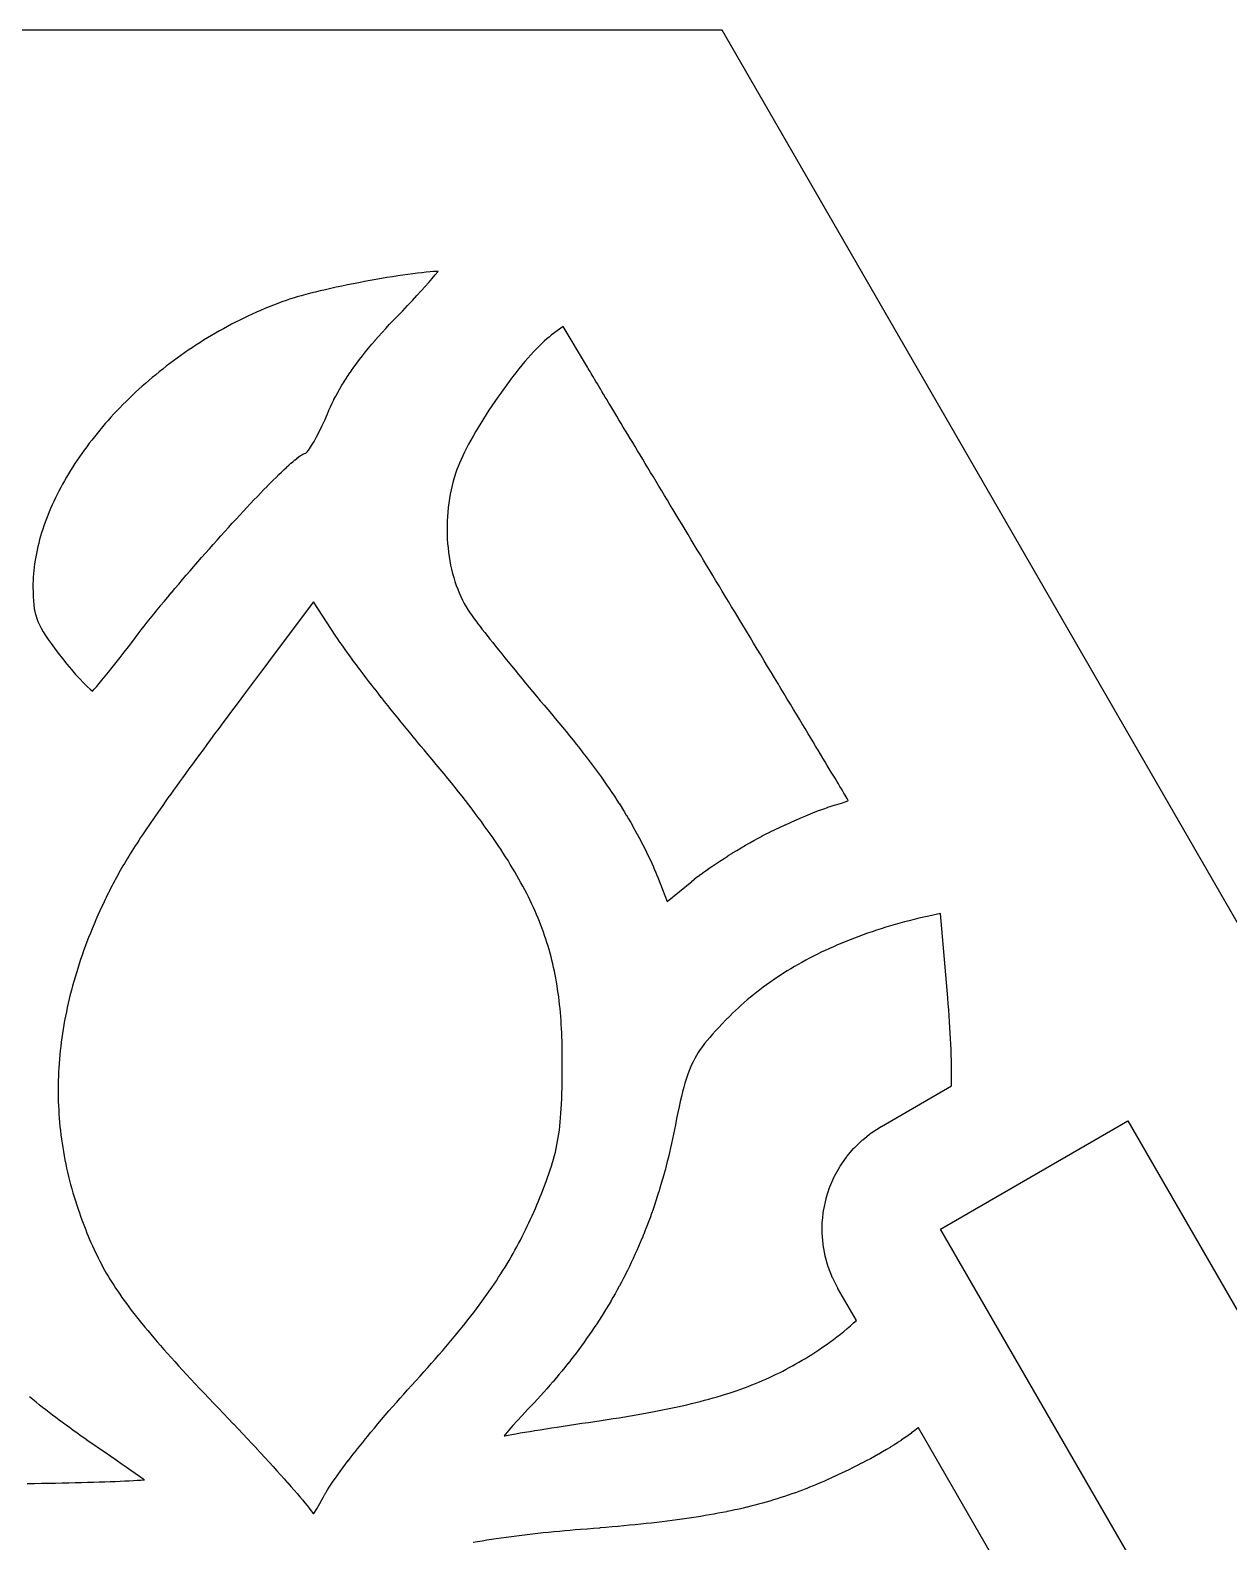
# Model space of a CAD drawing. Header units: millimetres. Extents: x 10 to 410, y 18 to 283.
# Drawn here: x 327.08 to 344.26, y 259.95 to 281.62 of the extents above; entities that cross this region are included whole.
import ezdxf

# ---------------------------------------------------------------- set-up
doc = ezdxf.new("R2010")
doc.units = ezdxf.units.MM
doc.layers.add('CUT', color=1, linetype='Continuous')

msp = doc.modelspace()

# ---------------------------------------------------------------- linework, layer by layer
at = {"layer": 'CUT'}
for points in [[(337, 160.3782), (372, 221), (337, 281.6218), (267, 281.6218), (232, 221), (267, 160.3782)], [(327.1435, 273.9744), (327.1372, 273.9257), (327.1317, 273.8771), (327.1273, 273.8287), (327.1237, 273.7804), (327.1212, 273.7324), (327.1197, 273.6846), (327.1192, 273.6368), (327.1198, 273.5663), (327.1217, 273.5012), (327.1252, 273.4411), (327.1305, 273.3853), (327.1377, 273.3331), (327.147, 273.2839), (327.1587, 273.2366), (327.173, 273.1906), (327.1903, 273.1445), (327.2109, 273.098), (327.2353, 273.0498), (327.2639, 272.9995), (327.297, 272.9462), (327.335, 272.8894), (327.378, 272.8286), (327.4267, 272.7632), (327.4808, 272.6924), (327.5407, 272.6161), (327.606, 272.5353), (327.6697, 272.459), (327.7314, 272.3878), (327.79, 272.3229), (327.8447, 272.2649), (327.8944, 272.2149), (327.9378, 272.1741), (327.9707, 272.1461), (327.9961, 272.1735), (328.029, 272.2106), (328.0668, 272.2545), (328.1089, 272.3048), (328.155, 272.3606), (328.2043, 272.4214), (328.2567, 272.4869), (328.3116, 272.5565), (328.3687, 272.6296), (328.4276, 272.7059), (328.4876, 272.7847), (328.5489, 272.8658), (328.5876, 272.917), (328.588, 272.9175), (328.6283, 272.9701), (328.6287, 272.9706), (328.6704, 273.0244), (328.6707, 273.0248), (328.7139, 273.0799), (328.7142, 273.0803), (328.7587, 273.1365), (328.7589, 273.1368), (328.8046, 273.1941), (328.8049, 273.1945), (328.8519, 273.2528), (328.8522, 273.253), (328.9002, 273.3121), (328.9004, 273.3124), (328.9495, 273.3724), (328.9498, 273.3728), (328.9999, 273.4334), (329.0001, 273.4336), (329.051, 273.4949), (329.0512, 273.4952), (329.1029, 273.557), (329.1031, 273.5572), (329.1555, 273.6195), (329.1556, 273.6197), (329.2086, 273.6824), (329.2089, 273.6827), (329.2627, 273.7457), (329.3167, 273.8089), (329.317, 273.8092), (329.3716, 273.8725), (329.3717, 273.8727), (329.4265, 273.936), (329.4267, 273.9362), (329.4819, 273.9995), (329.5371, 274.0627), (329.5374, 274.063), (329.5928, 274.1259), (329.5929, 274.126), (329.6482, 274.1886), (329.6484, 274.1888), (329.7037, 274.251), (329.7039, 274.2513), (329.7591, 274.313), (329.7592, 274.3131), (329.8142, 274.3743), (329.8144, 274.3745), (329.869, 274.435), (329.8692, 274.4352), (329.9235, 274.495), (329.9236, 274.4952), (329.9774, 274.5542), (329.9776, 274.5544), (330.0309, 274.6125), (330.0311, 274.6127), (330.0838, 274.6698), (330.084, 274.67), (330.136, 274.726), (330.1362, 274.7263), (330.1875, 274.7812), (330.1877, 274.7814), (330.2381, 274.835), (330.2384, 274.8352), (330.2879, 274.8875), (330.2881, 274.8878), (330.3366, 274.9387), (330.3368, 274.9389), (330.3842, 274.9883), (330.3846, 274.9887), (330.4309, 275.0365), (330.4311, 275.0367), (330.4761, 275.0829), (330.4765, 275.0833), (330.5203, 275.1277), (330.5205, 275.128), (330.5628, 275.1706), (330.5634, 275.1711), (330.6043, 275.2117), (330.6047, 275.2121), (330.6441, 275.2507), (330.6444, 275.251), (330.6821, 275.2876), (330.6827, 275.2882), (330.7187, 275.3226), (330.7195, 275.3233), (330.7538, 275.3554), (330.7545, 275.3561), (330.7869, 275.3858), (330.7877, 275.3865), (330.8182, 275.4139), (330.8194, 275.4149), (330.8479, 275.4397), (330.8491, 275.4408), (330.8755, 275.463), (330.8772, 275.4644), (330.9014, 275.4839), (330.9034, 275.4855), (330.9254, 275.5023), (330.9284, 275.5045), (330.9481, 275.5184), (330.9525, 275.5213), (330.9698, 275.5322), (330.9755, 275.5356), (330.9903, 275.5436), (331.0015, 275.5488), (331.0138, 275.5536), (331.0316, 275.5584), (331.0354, 275.5615), (331.0554, 275.5836), (331.0827, 275.6201), (331.1144, 275.6682), (331.1492, 275.7262), (331.1861, 275.7929), (331.2243, 275.8667), (331.2631, 275.9469), (331.3017, 276.0321), (331.3402, 276.1225), (331.3611, 276.1717), (331.3618, 276.1734), (331.3838, 276.2226), (331.3847, 276.2245), (331.408, 276.2739), (331.4088, 276.2756), (331.4333, 276.3251), (331.4342, 276.3268), (331.46, 276.3764), (331.4609, 276.3781), (331.488, 276.4279), (331.4888, 276.4295), (331.5172, 276.4795), (331.5181, 276.4809), (331.5478, 276.5312), (331.5488, 276.5328), (331.5799, 276.5833), (331.5808, 276.5849), (331.6133, 276.6356), (331.6141, 276.6368), (331.6479, 276.6879), (331.6487, 276.6891), (331.6839, 276.7406), (331.6849, 276.742), (331.7216, 276.7938), (331.7224, 276.7949), (331.7604, 276.8471), (331.7613, 276.8483), (331.8009, 276.9009), (331.8017, 276.902), (331.8427, 276.955), (331.8435, 276.956), (331.8861, 277.0096), (331.8869, 277.0106), (331.9309, 277.0646), (331.9316, 277.0655), (331.9772, 277.1201), (331.9781, 277.1211), (332.0253, 277.1762), (332.0259, 277.1769), (332.0746, 277.2326), (332.0754, 277.2335), (332.1257, 277.2897), (332.1263, 277.2903), (332.1782, 277.3473), (332.1789, 277.3481), (332.2325, 277.4057), (332.2331, 277.4064), (332.2883, 277.4646), (332.2889, 277.4652), (332.3458, 277.5242), (332.346, 277.5244), (332.4199, 277.6007), (332.4909, 277.6752), (332.5592, 277.7476), (332.6243, 277.8175), (332.6857, 277.8843), (332.743, 277.9478), (332.796, 278.0076), (332.8445, 278.063), (332.8876, 278.1137), (332.9252, 278.1591), (332.9306, 278.1659), (332.9108, 278.165), (332.8637, 278.1621), (332.8119, 278.1578), (332.7559, 278.1525), (332.696, 278.146), (332.6325, 278.1385), (332.5658, 278.13), (332.4961, 278.1206), (332.4239, 278.1104), (332.3495, 278.0993), (332.273, 278.0874), (332.1949, 278.0747), (332.1154, 278.0614), (332.0349, 278.0475), (331.9535, 278.033), (331.8718, 278.018), (331.7899, 278.0025), (331.7082, 277.9866), (331.627, 277.9702), (331.5464, 277.9536), (331.467, 277.9367), (331.3888, 277.9197), (331.3124, 277.9024), (331.238, 277.885), (331.1657, 277.8676), (331.0962, 277.8502), (331.0296, 277.8329), (330.9662, 277.8157), (330.9063, 277.7986), (330.8503, 277.7818), (330.7987, 277.7655), (330.7515, 277.7494), (330.6896, 277.7271), (330.6276, 277.7041), (330.5661, 277.6803), (330.5047, 277.6559), (330.4436, 277.6308), (330.3828, 277.6049), (330.3223, 277.5784), (330.2621, 277.5513), (330.2022, 277.5234), (330.1426, 277.495), (330.0834, 277.4659), (330.0245, 277.4362), (329.9659, 277.4058), (329.9075, 277.3748), (329.8497, 277.3434), (329.7922, 277.3112), (329.735, 277.2785), (329.6783, 277.2452), (329.6219, 277.2113), (329.566, 277.177), (329.5105, 277.142), (329.4553, 277.1066), (329.4006, 277.0706), (329.3464, 277.034), (329.2926, 276.997), (329.2392, 276.9595), (329.1863, 276.9216), (329.1339, 276.8831), (329.0818, 276.8441), (329.0304, 276.8048), (328.9794, 276.7649), (328.9288, 276.7246), (328.8789, 276.684), (328.8294, 276.6428), (328.7805, 276.6013), (328.7321, 276.5593), (328.6842, 276.5171), (328.637, 276.4745), (328.5902, 276.4313), (328.5441, 276.3879), (328.4986, 276.3441), (328.4535, 276.2999), (328.4091, 276.2556), (328.3653, 276.2107), (328.3221, 276.1657), (328.2796, 276.1203), (328.2376, 276.0746), (328.1963, 276.0287), (328.1557, 275.9825), (328.1157, 275.9359), (328.0764, 275.8892), (328.0377, 275.8422), (327.9997, 275.7949), (327.9624, 275.7475), (327.9258, 275.6999), (327.8898, 275.6519), (327.8546, 275.6039), (327.8202, 275.5556), (327.7864, 275.5072), (327.7534, 275.4586), (327.7211, 275.4099), (327.6896, 275.361), (327.6589, 275.312), (327.6289, 275.2629), (327.5996, 275.2135), (327.5711, 275.1642), (327.5435, 275.1148), (327.5167, 275.0653), (327.4907, 275.0156), (327.4655, 274.966), (327.4411, 274.9162), (327.4175, 274.8665), (327.3948, 274.8165), (327.3728, 274.7667), (327.3518, 274.7169), (327.3317, 274.6671), (327.3123, 274.6171), (327.2939, 274.5673), (327.2764, 274.5176), (327.2597, 274.4678), (327.244, 274.418), (327.229, 274.3684), (327.2151, 274.3189), (327.2021, 274.2694), (327.19, 274.2198), (327.1788, 274.1705), (327.1686, 274.1214), (327.1593, 274.0722), (327.1509, 274.0232)], [(335.9907, 269.6788), (336.014, 269.6265), (336.0144, 269.6256), (336.0372, 269.5731), (336.0376, 269.5723), (336.0599, 269.5197), (336.0602, 269.5189), (336.082, 269.4662), (336.0824, 269.4651), (336.1036, 269.4121), (336.1039, 269.4114), (336.1247, 269.3582), (336.1251, 269.3573), (336.1454, 269.3039), (336.1455, 269.3035), (336.2106, 269.1302), (336.5637, 269.4206), (336.5644, 269.4212), (336.6042, 269.4533), (336.6057, 269.4545), (336.6488, 269.4879), (336.6502, 269.489), (336.6965, 269.5236), (336.6975, 269.5243), (336.7465, 269.56), (336.7476, 269.5608), (336.799, 269.5972), (336.8, 269.5979), (336.8537, 269.635), (336.8545, 269.6355), (336.9101, 269.6731), (336.9109, 269.6737), (336.9681, 269.7116), (336.9689, 269.7121), (337.0274, 269.75), (337.0281, 269.7504), (337.0876, 269.7883), (337.0884, 269.7889), (337.1487, 269.8265), (337.1494, 269.8269), (337.2102, 269.8641), (337.211, 269.8646), (337.2719, 269.9011), (337.2726, 269.9015), (337.3334, 269.9373), (337.3343, 269.9378), (337.3947, 269.9725), (337.3955, 269.9729), (337.4552, 270.0065), (337.4561, 270.0071), (337.5148, 270.0393), (337.5157, 270.0398), (337.5731, 270.0705), (337.5743, 270.0711), (337.6301, 270.1), (337.6314, 270.1006), (337.6854, 270.1276), (337.6864, 270.1282), (337.7579, 270.1629), (337.7587, 270.1632), (337.8314, 270.1977), (337.8324, 270.1982), (337.9059, 270.2321), (337.9066, 270.2324), (337.9802, 270.2657), (337.9809, 270.266), (338.0541, 270.2984), (338.0549, 270.2988), (338.127, 270.33), (338.1279, 270.3304), (338.1984, 270.3601), (338.1992, 270.3604), (338.2675, 270.3885), (338.2685, 270.3889), (338.334, 270.415), (338.3348, 270.4153), (338.3969, 270.4394), (338.3983, 270.4399), (338.4564, 270.4615), (338.4578, 270.4621), (338.5114, 270.4811), (338.5133, 270.4817), (338.5618, 270.4978), (338.564, 270.4985), (338.6067, 270.5116), (338.6104, 270.5127), (338.6462, 270.5221), (338.7099, 270.5397), (338.7625, 270.5582), (338.8043, 270.5768), (338.8092, 270.5797), (338.8038, 270.5888), (338.7918, 270.6087), (338.7782, 270.6312), (338.7782, 270.6314), (338.7632, 270.6564), (338.7467, 270.6838), (338.7287, 270.7136), (338.7287, 270.7137), (338.7093, 270.7461), (338.6886, 270.7804), (338.6665, 270.8171), (338.6664, 270.8174), (338.643, 270.8563), (338.6182, 270.8974), (338.5922, 270.9407), (338.5921, 270.9408), (338.5648, 270.9862), (338.5363, 271.0335), (338.5065, 271.083), (338.4756, 271.1343), (338.4435, 271.1876), (338.4104, 271.2427), (338.3761, 271.2996), (338.376, 271.2997), (338.3407, 271.3583), (338.3043, 271.4187), (338.2669, 271.4808), (338.2285, 271.5446), (338.1892, 271.6099), (338.1489, 271.6767), (338.1078, 271.7451), (338.0656, 271.8149), (338.0227, 271.8861), (337.979, 271.9587), (337.9345, 272.0325), (337.8893, 272.1077), (337.8432, 272.184), (337.8431, 272.1841), (337.7965, 272.2617), (337.749, 272.3404), (337.7009, 272.4202), (337.6522, 272.501), (337.6028, 272.5829), (337.5529, 272.6657), (337.5024, 272.7494), (337.4514, 272.834), (337.3999, 272.9194), (337.3479, 273.0056), (337.2955, 273.0925), (337.2426, 273.1802), (337.1894, 273.2684), (337.1358, 273.3572), (337.0908, 273.4317), (337.0457, 273.5064), (337.0008, 273.581), (336.956, 273.6555), (336.9111, 273.7299), (336.8663, 273.8041), (336.8215, 273.8784), (336.7769, 273.9524), (336.7324, 274.0262), (336.6881, 274.0997), (336.6439, 274.173), (336.5999, 274.246), (336.5561, 274.3185), (336.556, 274.3186), (336.5125, 274.3909), (336.4693, 274.4628), (336.4262, 274.5342), (336.3834, 274.6052), (336.3409, 274.6757), (336.3408, 274.6758), (336.2987, 274.7457), (336.2569, 274.815), (336.2568, 274.8151), (336.2154, 274.8839), (336.1743, 274.9522), (336.1336, 275.0197), (336.0933, 275.0866), (336.0534, 275.1528), (336.014, 275.2182), (335.9752, 275.2828), (335.9367, 275.3465), (335.9366, 275.3467), (335.8987, 275.4096), (335.8613, 275.4717), (335.8245, 275.5329), (335.8244, 275.533), (335.7882, 275.5933), (335.7525, 275.6525), (335.7174, 275.7108), (335.6829, 275.7682), (335.6491, 275.8243), (335.6159, 275.8794), (335.5834, 275.9334), (335.5516, 275.9862), (335.5206, 276.0378), (335.5205, 276.0379), (335.4902, 276.0883), (335.4607, 276.1374), (335.4319, 276.1853), (335.4039, 276.2318), (335.3768, 276.2769), (335.3767, 276.277), (335.3503, 276.3209), (335.3502, 276.321), (335.3249, 276.3633), (335.3003, 276.404), (335.3002, 276.4043), (335.2765, 276.4437), (335.2537, 276.4816), (335.2537, 276.4817), (335.2318, 276.5181), (335.2109, 276.5529), (335.1909, 276.5862), (335.1719, 276.6178), (335.1718, 276.6179), (335.1539, 276.6478), (335.137, 276.6761), (335.121, 276.7026), (335.1062, 276.7273), (335.0925, 276.7503), (335.0923, 276.7504), (335.0798, 276.7714), (335.0683, 276.7906), (335.0682, 276.7908), (334.7194, 277.3739), (334.5496, 277.2486), (334.5177, 277.2239), (334.4847, 277.1966), (334.4501, 277.1658), (334.4138, 277.1319), (334.3764, 277.095), (334.3375, 277.0552), (334.2976, 277.0128), (334.2569, 276.968), (334.2152, 276.9209), (334.173, 276.8716), (334.1302, 276.8204), (334.0871, 276.7674), (334.0436, 276.7126), (333.9998, 276.6566), (333.9562, 276.5991), (333.9123, 276.5405), (333.8688, 276.4809), (333.8255, 276.4203), (333.7825, 276.3592), (333.7399, 276.2974), (333.6981, 276.2355), (333.6568, 276.1731), (333.6164, 276.1108), (333.5769, 276.0486), (333.5384, 275.9866), (333.5011, 275.925), (333.465, 275.864), (333.4302, 275.8038), (333.3969, 275.7445), (333.3653, 275.6863), (333.3352, 275.6293), (333.307, 275.5737), (333.2807, 275.5197), (333.2564, 275.4675), (333.2342, 275.4173), (333.2142, 275.3692), (333.1967, 275.3237), (333.1816, 275.2805), (333.1623, 275.2201), (333.1447, 275.1588), (333.1286, 275.0969), (333.1142, 275.0344), (333.1015, 274.9713), (333.0902, 274.9078), (333.0806, 274.8439), (333.0725, 274.7796), (333.0659, 274.7151), (333.061, 274.6506), (333.0576, 274.586), (333.0558, 274.5213), (333.0555, 274.4568), (333.0568, 274.3925), (333.0596, 274.3284), (333.0639, 274.2645), (333.0697, 274.2011), (333.077, 274.1383), (333.0858, 274.0761), (333.0961, 274.0144), (333.1078, 273.9535), (333.1211, 273.8935), (333.1357, 273.8342), (333.1518, 273.7761), (333.1694, 273.719), (333.1883, 273.6629), (333.2086, 273.6081), (333.2302, 273.5547), (333.2532, 273.5026), (333.2776, 273.4519), (333.3033, 273.4027), (333.3302, 273.3552), (333.3584, 273.3093), (333.3882, 273.2647), (333.4046, 273.2414), (333.4243, 273.2142), (333.4468, 273.1837), (333.4718, 273.1503), (333.4995, 273.1138), (333.5294, 273.0748), (333.5617, 273.0331), (333.596, 272.9891), (333.6323, 272.9427), (333.6705, 272.8943), (333.7105, 272.8439), (333.7522, 272.7917), (333.7955, 272.7377), (333.8401, 272.6822), (333.886, 272.6253), (333.9332, 272.5671), (333.9814, 272.5079), (334.0307, 272.4477), (334.0808, 272.3865), (334.1316, 272.3247), (334.1831, 272.2623), (334.2351, 272.1995), (334.2875, 272.1364), (334.3402, 272.0732), (334.3932, 272.0099), (334.4461, 271.9468), (334.4991, 271.8839), (334.5519, 271.8215), (334.552, 271.8214), (334.6062, 271.7572), (334.6065, 271.7568), (334.6596, 271.6933), (334.6599, 271.693), (334.712, 271.6302), (334.7123, 271.6299), (334.7633, 271.5678), (334.7637, 271.5673), (334.8136, 271.5058), (334.8138, 271.5056), (334.8628, 271.4448), (334.8631, 271.4443), (334.9111, 271.3841), (334.9115, 271.3836), (334.9584, 271.324), (334.9587, 271.3237), (335.0047, 271.2647), (335.005, 271.2643), (335.0501, 271.2058), (335.0505, 271.2052), (335.0946, 271.1472), (335.095, 271.1467), (335.1381, 271.0892), (335.1384, 271.0889), (335.1807, 271.032), (335.1812, 271.0312), (335.2225, 270.9746), (335.2228, 270.9742), (335.2633, 270.9181), (335.2638, 270.9174), (335.3033, 270.8617), (335.3036, 270.8612), (335.3423, 270.8059), (335.3427, 270.8054), (335.3806, 270.7505), (335.3811, 270.7498), (335.4181, 270.6952), (335.4184, 270.6947), (335.4547, 270.6405), (335.4552, 270.6397), (335.4906, 270.5857), (335.4911, 270.5851), (335.5257, 270.5314), (335.5261, 270.5307), (335.5599, 270.4773), (335.5603, 270.4766), (335.5934, 270.4234), (335.5939, 270.4226), (335.6262, 270.3696), (335.6266, 270.369), (335.6582, 270.3163), (335.6587, 270.3155), (335.6896, 270.2628), (335.6899, 270.2621), (335.7201, 270.2097), (335.7207, 270.2087), (335.7501, 270.1563), (335.7505, 270.1557), (335.7793, 270.1035), (335.7797, 270.1027), (335.8079, 270.0505), (335.8083, 270.0497), (335.8358, 269.9976), (335.8363, 269.9966), (335.8631, 269.9445), (335.8635, 269.9437), (335.8897, 269.8916), (335.89, 269.891), (335.9157, 269.839), (335.9163, 269.8379), (335.9413, 269.7857), (335.9417, 269.7849), (335.9661, 269.7328), (335.9665, 269.732), (335.9904, 269.6797)], [(331.1422, 260.3512), (331.1463, 260.3572), (331.1877, 260.4234), (331.234, 260.5036), (331.2844, 260.5972), (331.2846, 260.5977), (331.3005, 260.6268), (331.3018, 260.6291), (331.3203, 260.661), (331.3215, 260.663), (331.3427, 260.6976), (331.3438, 260.6993), (331.3676, 260.7365), (331.3683, 260.7376), (331.3944, 260.7772), (331.3952, 260.7784), (331.4237, 260.8204), (331.4244, 260.8214), (331.4551, 260.8654), (331.4556, 260.8662), (331.4884, 260.9123), (331.4889, 260.9129), (331.5237, 260.961), (331.5242, 260.9617), (331.5609, 261.0115), (331.5614, 261.0122), (331.5999, 261.0636), (331.6003, 261.0641), (331.6406, 261.1171), (331.641, 261.1176), (331.6828, 261.1719), (331.6831, 261.1723), (331.7264, 261.2279), (331.7268, 261.2284), (331.7715, 261.2851), (331.7718, 261.2855), (331.8178, 261.3433), (331.8182, 261.3438), (331.8654, 261.4023), (331.8656, 261.4026), (331.9139, 261.462), (331.9143, 261.4624), (331.9636, 261.5223), (331.9638, 261.5226), (332.0139, 261.583), (332.0143, 261.5835), (332.0652, 261.6442), (332.0655, 261.6445), (332.1171, 261.7055), (332.1174, 261.7059), (332.1696, 261.7669), (332.1699, 261.7672), (332.2225, 261.8282), (332.2229, 261.8287), (332.276, 261.8895), (332.2762, 261.8897), (332.3294, 261.9502), (332.3298, 261.9507), (332.3833, 262.0108), (332.3836, 262.0112), (332.4371, 262.0707), (332.4375, 262.071), (332.4909, 262.1298), (332.491, 262.13), (332.5514, 262.1963), (332.6105, 262.2614), (332.6683, 262.3255), (332.7247, 262.3887), (332.7801, 262.451), (332.8342, 262.5123), (332.8871, 262.5728), (332.9388, 262.6325), (332.9896, 262.6914), (333.0391, 262.7493), (333.0874, 262.8066), (333.1348, 262.8633), (333.1811, 262.9192), (333.2264, 262.9744), (333.2705, 263.0289), (333.3138, 263.083), (333.3561, 263.1364), (333.3974, 263.1893), (333.4377, 263.2416), (333.4772, 263.2936), (333.5158, 263.345), (333.5535, 263.396), (333.5904, 263.4467), (333.6264, 263.497), (333.6617, 263.5469), (333.6961, 263.5964), (333.7297, 263.6459), (333.7627, 263.695), (333.7949, 263.744), (333.8265, 263.7929), (333.8574, 263.8414), (333.8876, 263.89), (333.9172, 263.9384), (333.9461, 263.9868), (333.9745, 264.0353), (334.0024, 264.0838), (334.0297, 264.1322), (334.0564, 264.1806), (334.0825, 264.2293), (334.1084, 264.2782), (334.1337, 264.3272), (334.1586, 264.3764), (334.1829, 264.4258), (334.207, 264.4756), (334.2307, 264.5256), (334.254, 264.576), (334.2771, 264.6269), (334.2997, 264.6779), (334.3221, 264.7294), (334.3442, 264.7816), (334.3661, 264.8342), (334.3878, 264.8872), (334.4092, 264.9408), (334.4303, 264.9951), (334.454, 265.0567), (334.4762, 265.116), (334.4972, 265.1733), (334.5167, 265.2289), (334.535, 265.283), (334.5521, 265.3359), (334.5679, 265.3878), (334.5828, 265.4392), (334.5965, 265.4898), (334.6092, 265.5405), (334.621, 265.591), (334.6317, 265.642), (334.6416, 265.6937), (334.6506, 265.7462), (334.6588, 265.8), (334.6663, 265.8551), (334.673, 265.9119), (334.679, 265.9707), (334.6843, 266.0317), (334.689, 266.0952), (334.6932, 266.1615), (334.6967, 266.2305), (334.6997, 266.3029), (334.7021, 266.3787), (334.7042, 266.4581), (334.7057, 266.5415), (334.7069, 266.6292), (334.7078, 266.721), (334.7083, 266.8175), (334.7083, 266.8816), (334.7079, 266.945), (334.7072, 267.0077), (334.706, 267.0694), (334.7044, 267.1307), (334.7025, 267.1911), (334.7, 267.2508), (334.697, 267.3099), (334.6937, 267.3686), (334.6899, 267.4265), (334.6856, 267.4838), (334.6809, 267.5407), (334.6757, 267.5969), (334.6699, 267.6527), (334.6637, 267.7079), (334.6569, 267.7626), (334.6496, 267.8171), (334.6419, 267.8708), (334.6335, 267.9243), (334.6247, 267.9775), (334.6152, 268.0302), (334.6052, 268.0827), (334.5946, 268.1347), (334.5835, 268.1866), (334.5717, 268.2381), (334.5594, 268.2893), (334.5464, 268.3404), (334.5328, 268.3912), (334.5187, 268.4419), (334.5038, 268.4924), (334.4883, 268.5428), (334.4722, 268.5932), (334.4554, 268.6434), (334.4379, 268.6935), (334.4197, 268.7435), (334.4009, 268.7936), (334.3812, 268.8437), (334.3609, 268.8938), (334.3399, 268.9439), (334.3181, 268.9942), (334.2957, 269.0445), (334.2724, 269.0948), (334.2483, 269.1455), (334.2236, 269.1962), (334.1979, 269.247), (334.1714, 269.2983), (334.1442, 269.3496), (334.1162, 269.4012), (334.0873, 269.453), (334.0575, 269.5052), (334.027, 269.5577), (333.9956, 269.6103), (333.9633, 269.6635), (333.9301, 269.717), (333.896, 269.7709), (333.861, 269.8252), (333.8252, 269.88), (333.7884, 269.9351), (333.7506, 269.9908), (333.7119, 270.047), (333.6723, 270.1036), (333.6317, 270.1609), (333.5902, 270.2186), (333.5477, 270.2769), (333.5041, 270.336), (333.4597, 270.3955), (333.4141, 270.4557), (333.3676, 270.5166), (333.3201, 270.578), (333.2714, 270.6403), (333.2218, 270.7033), (333.1712, 270.767), (333.1195, 270.8313), (333.0666, 270.8966), (333.0127, 270.9626), (332.9578, 271.0294), (332.9017, 271.0972), (332.8445, 271.1657), (332.7862, 271.2351), (332.7267, 271.3056), (332.6808, 271.36), (332.6807, 271.3601), (332.6342, 271.4154), (332.6339, 271.4158), (332.5871, 271.472), (332.5869, 271.4722), (332.5397, 271.5292), (332.5395, 271.5294), (332.4921, 271.5869), (332.4919, 271.5872), (332.4444, 271.6453), (332.4442, 271.6455), (332.3966, 271.704), (332.3965, 271.7042), (332.349, 271.7629), (332.3489, 271.763), (332.3014, 271.8219), (332.3011, 271.8222), (332.2539, 271.8812), (332.2538, 271.8814), (332.2069, 271.9403), (332.2068, 271.9404), (332.1602, 271.9991), (332.1599, 271.9994), (332.1139, 272.0578), (332.1138, 272.058), (332.0683, 272.116), (332.0682, 272.1162), (332.0233, 272.1737), (332.023, 272.174), (331.979, 272.2308), (331.9789, 272.2309), (331.9356, 272.287), (331.9355, 272.2872), (331.8931, 272.3424), (331.8928, 272.3428), (331.8515, 272.3971), (331.8513, 272.3973), (331.8111, 272.4505), (331.811, 272.4506), (331.7719, 272.5025), (331.7717, 272.5029), (331.7339, 272.5535), (331.7336, 272.5538), (331.6972, 272.603), (331.6969, 272.6035), (331.662, 272.6512), (331.6619, 272.6513), (331.6284, 272.6973), (331.628, 272.6978), (331.5962, 272.742), (331.5958, 272.7426), (331.5658, 272.7849), (331.5656, 272.7852), (331.5373, 272.8255), (331.5369, 272.826), (331.5105, 272.8641), (331.5099, 272.865), (331.4855, 272.901), (331.485, 272.9018), (331.4627, 272.9354), (331.4624, 272.9358), (331.1412, 273.4252), (330.5349, 272.6182), (330.4577, 272.5154), (330.3823, 272.415), (330.3088, 272.3169), (330.237, 272.2211), (330.1669, 272.1277), (330.0987, 272.0364), (330.0321, 271.9473), (329.9673, 271.8603), (329.904, 271.7755), (329.8424, 271.6927), (329.7824, 271.612), (329.7239, 271.5331), (329.667, 271.4563), (329.6117, 271.3814), (329.5577, 271.3082), (329.5051, 271.237), (329.4542, 271.1676), (329.4045, 271.0998), (329.3563, 271.0338), (329.3094, 270.9694), (329.2638, 270.9066), (329.2194, 270.8453), (329.1763, 270.7856), (329.1346, 270.7275), (329.094, 270.6708), (329.0545, 270.6154), (329.0162, 270.5615), (328.979, 270.5089), (328.943, 270.4576), (328.908, 270.4076), (328.8741, 270.3588), (328.8412, 270.3111), (328.8092, 270.2645), (328.7782, 270.2191), (328.7482, 270.1747), (328.719, 270.1312), (328.6907, 270.0889), (328.6633, 270.0474), (328.6367, 270.0068), (328.6109, 269.967), (328.5858, 269.9281), (328.5614, 269.8898), (328.5378, 269.8524), (328.5149, 269.8158), (328.4927, 269.7795), (328.4709, 269.7439), (328.4499, 269.709), (328.4293, 269.6745), (328.4094, 269.6406), (328.39, 269.6071), (328.3709, 269.5739), (328.3524, 269.5411), (328.3342, 269.5085), (328.3164, 269.4762), (328.2992, 269.4443), (328.2821, 269.4124), (328.2653, 269.3806), (328.2488, 269.3491), (328.2327, 269.3175), (328.2166, 269.2859), (328.2009, 269.2543), (328.1852, 269.2226), (328.1697, 269.1909), (328.1543, 269.1587), (328.1388, 269.1265), (328.1235, 269.0941), (328.1084, 269.0616), (328.079, 268.9974), (328.0502, 268.9335), (328.0223, 268.8696), (327.995, 268.8058), (327.9685, 268.7421), (327.9426, 268.6785), (327.9174, 268.6151), (327.893, 268.5516), (327.8692, 268.4884), (327.8462, 268.425), (327.8238, 268.3619), (327.8023, 268.2989), (327.7814, 268.2359), (327.7612, 268.173), (327.7416, 268.1101), (327.7228, 268.0473), (327.7047, 267.9847), (327.6873, 267.9222), (327.6706, 267.8597), (327.6546, 267.7973), (327.6394, 267.735), (327.6248, 267.6728), (327.6109, 267.6106), (327.5977, 267.5485), (327.5852, 267.4866), (327.5734, 267.4247), (327.5624, 267.3629), (327.552, 267.3012), (327.5424, 267.2395), (327.5333, 267.1779), (327.5251, 267.1165), (327.5175, 267.0551), (327.5106, 266.9938), (327.5044, 266.9325), (327.499, 266.8715), (327.4942, 266.8104), (327.4901, 266.7494), (327.4868, 266.6884), (327.484, 266.6276), (327.4821, 266.5669), (327.4808, 266.5063), (327.4802, 266.4456), (327.4803, 266.3851), (327.4811, 266.3247), (327.4827, 266.2644), (327.4848, 266.204), (327.4878, 266.1439), (327.4913, 266.0837), (327.4956, 266.0237), (327.5006, 265.9637), (327.5063, 265.9038), (327.5127, 265.844), (327.5197, 265.7843), (327.5276, 265.7246), (327.536, 265.665), (327.5452, 265.6056), (327.5552, 265.546), (327.5657, 265.4865), (327.5769, 265.4274), (327.5889, 265.3681), (327.6016, 265.309), (327.615, 265.2499), (327.6291, 265.1908), (327.6438, 265.1318), (327.6593, 265.073), (327.6755, 265.0141), (327.6923, 264.9554), (327.7098, 264.8967), (327.7281, 264.8383), (327.7471, 264.7797), (327.7669, 264.721), (327.7846, 264.6697), (327.8024, 264.6192), (327.8203, 264.5696), (327.8384, 264.5207), (327.8567, 264.4724), (327.8751, 264.425), (327.8938, 264.3781), (327.9126, 264.3319), (327.9318, 264.2863), (327.9513, 264.2411), (327.9712, 264.1963), (327.9914, 264.152), (328.0121, 264.108), (328.0331, 264.0643), (328.0547, 264.021), (328.0768, 263.9777), (328.0995, 263.9347), (328.1228, 263.8916), (328.1466, 263.8487), (328.1711, 263.8059), (328.1964, 263.7629), (328.2223, 263.7198), (328.2489, 263.6767), (328.2764, 263.6333), (328.3049, 263.5896), (328.3341, 263.5457), (328.3641, 263.5015), (328.3952, 263.4569), (328.4272, 263.4118), (328.4602, 263.3663), (328.4943, 263.3202), (328.5293, 263.2736), (328.5656, 263.2264), (328.603, 263.1784), (328.6415, 263.1298), (328.6812, 263.0804), (328.7222, 263.0302), (328.7644, 262.9793), (328.808, 262.9275), (328.8529, 262.8745), (328.8992, 262.8207), (328.9468, 262.766), (328.996, 262.7101), (329.0465, 262.653), (329.0985, 262.5949), (329.1522, 262.5356), (329.2073, 262.4749), (329.2641, 262.413), (329.3225, 262.3498), (329.3825, 262.2852), (329.4442, 262.2192), (329.5077, 262.1517), (329.5729, 262.0827), (329.6399, 262.0121), (329.7087, 261.9399), (329.7794, 261.8661), (329.8519, 261.7904), (329.9222, 261.7173), (329.9224, 261.717), (329.9918, 261.6443), (329.992, 261.6442), (330.0604, 261.5722), (330.0605, 261.572), (330.1278, 261.5009), (330.1281, 261.5006), (330.1941, 261.4303), (330.1942, 261.4302), (330.259, 261.3609), (330.2591, 261.3608), (330.3226, 261.2927), (330.323, 261.2924), (330.3849, 261.2254), (330.385, 261.2252), (330.4454, 261.1596), (330.4455, 261.1594), (330.5042, 261.0953), (330.5044, 261.0951), (330.5614, 261.0325), (330.5617, 261.0322), (330.6168, 260.9712), (330.617, 260.971), (330.6702, 260.9118), (330.6705, 260.9115), (330.7216, 260.8541), (330.7217, 260.8539), (330.7707, 260.7986), (330.771, 260.7983), (330.8178, 260.745), (330.8181, 260.7447), (330.8626, 260.6936), (330.863, 260.6931), (330.905, 260.6443), (330.9053, 260.6439), (330.9448, 260.5975), (330.9452, 260.5971), (330.9822, 260.5532), (330.9827, 260.5526), (331.0169, 260.5113), (331.0174, 260.5107), (331.0489, 260.4721), (331.0496, 260.4713), (331.0781, 260.4356), (331.0787, 260.4347), (331.1043, 260.4019), (331.1053, 260.4007), (331.1278, 260.3709), (331.1288, 260.3695)], [(333.8754, 261.4723), (333.8833, 261.4738), (333.8839, 261.4739), (333.932, 261.4827), (333.9325, 261.4828), (333.9854, 261.4922), (333.9858, 261.4922), (334.0433, 261.5022), (334.0436, 261.5023), (334.1054, 261.5128), (334.1056, 261.5128), (334.1715, 261.5239), (334.1718, 261.524), (334.2414, 261.5355), (334.2416, 261.5355), (334.3146, 261.5474), (334.3149, 261.5474), (334.3913, 261.5597), (334.4704, 261.5723), (334.4706, 261.5723), (334.5523, 261.5851), (334.5525, 261.5851), (334.6365, 261.5981), (334.6366, 261.5981), (334.7226, 261.6113), (334.7228, 261.6114), (334.8106, 261.6247), (334.8108, 261.6247), (334.9001, 261.6381), (334.9905, 261.6516), (334.9908, 261.6516), (335.0821, 261.665), (335.0823, 261.6651), (335.1742, 261.6784), (335.2639, 261.6914), (335.3518, 261.7046), (335.4382, 261.7178), (335.523, 261.7312), (335.6061, 261.7446), (335.6878, 261.7582), (335.7679, 261.7718), (335.8466, 261.7857), (335.9238, 261.7996), (335.9995, 261.8137), (336.074, 261.828), (336.1471, 261.8423), (336.2188, 261.857), (336.2894, 261.8718), (336.3586, 261.8868), (336.4266, 261.902), (336.4935, 261.9175), (336.5591, 261.9331), (336.6236, 261.9489), (336.687, 261.9651), (336.7494, 261.9814), (336.8106, 261.9981), (336.871, 262.0151), (336.9304, 262.0322), (336.9887, 262.0497), (337.0462, 262.0675), (337.1028, 262.0856), (337.1586, 262.104), (337.2135, 262.1228), (337.2677, 262.1418), (337.3212, 262.1613), (337.3739, 262.181), (337.426, 262.2013), (337.4774, 262.2218), (337.5281, 262.2426), (337.5783, 262.264), (337.628, 262.2858), (337.6771, 262.308), (337.7258, 262.3305), (337.774, 262.3535), (337.8218, 262.377), (337.8692, 262.4009), (337.9163, 262.4254), (337.9631, 262.4503), (338.0096, 262.4757), (338.0558, 262.5016), (338.1019, 262.5281), (338.1477, 262.5549), (338.1934, 262.5825), (338.239, 262.6105), (338.2844, 262.6392), (338.3299, 262.6684), (338.3851, 262.7047), (338.4394, 262.7414), (338.4926, 262.7784), (338.5449, 262.8158), (338.5962, 262.8536), (338.6466, 262.8918), (338.6961, 262.9305), (338.7446, 262.9695), (338.7923, 263.0091), (338.8392, 263.0491), (338.8851, 263.0896), (338.9255, 263.1264), (338.6604, 263.5856), (338.658, 263.5899), (338.5863, 263.7296), (338.5823, 263.7385), (338.5246, 263.8845), (338.5214, 263.8939), (338.4783, 264.0449), (338.4761, 264.0543), (338.4479, 264.2088), (338.4466, 264.2186), (338.4338, 264.375), (338.4335, 264.3849), (338.4361, 264.5419), (338.4368, 264.5516), (338.4547, 264.7076), (338.4563, 264.7173), (338.4895, 264.8708), (338.492, 264.8803), (338.54, 265.0298), (338.5435, 265.039), (338.606, 265.1831), (338.6103, 265.1919), (338.6865, 265.3291), (338.6917, 265.3374), (338.7811, 265.4665), (338.7871, 265.4743), (338.8887, 265.594), (338.8953, 265.6011), (339.0081, 265.7103), (339.0155, 265.7168), (339.1385, 265.8145), (339.1466, 265.8203), (339.2786, 265.9053), (339.2827, 265.9078), (340.2897, 266.4892), (340.2898, 266.4983), (340.2903, 266.5677), (340.2902, 266.6381), (340.2896, 266.7096), (340.2884, 266.7822), (340.2867, 266.856), (340.2845, 266.931), (340.2818, 267.0073), (340.2784, 267.0846), (340.2746, 267.1634), (340.2703, 267.2434), (340.2654, 267.3247), (340.26, 267.4074), (340.2542, 267.4913), (340.2478, 267.5767), (340.2408, 267.6634), (340.2334, 267.7517), (340.1291, 268.9594), (339.9628, 268.9228), (339.8917, 268.9068), (339.8215, 268.8904), (339.7518, 268.8735), (339.6827, 268.8561), (339.614, 268.8382), (339.546, 268.8198), (339.4786, 268.8009), (339.4118, 268.7814), (339.3454, 268.7615), (339.2798, 268.7411), (339.2146, 268.7201), (339.1501, 268.6987), (339.0861, 268.6767), (339.0227, 268.6543), (338.9599, 268.6313), (338.8977, 268.608), (338.8362, 268.5841), (338.7751, 268.5596), (338.7146, 268.5347), (338.6549, 268.5094), (338.5957, 268.4836), (338.5371, 268.4572), (338.4791, 268.4304), (338.4217, 268.4031), (338.3649, 268.3753), (338.3087, 268.3471), (338.2532, 268.3183), (338.1982, 268.2891), (338.1439, 268.2595), (338.0903, 268.2294), (338.0372, 268.1988), (337.9848, 268.1677), (337.9329, 268.1361), (337.8818, 268.1042), (337.8313, 268.0716), (337.7813, 268.0387), (337.732, 268.0053), (337.6833, 267.9714), (337.6353, 267.9371), (337.588, 267.9023), (337.5412, 267.8671), (337.4952, 267.8315), (337.4498, 267.7953), (337.405, 267.7587), (337.3607, 267.7216), (337.3173, 267.6842), (337.2746, 267.6462), (337.2323, 267.6078), (337.1908, 267.569), (337.1499, 267.5297), (337.1096, 267.49), (337.0535, 267.4333), (337.0006, 267.3792), (336.9512, 267.3275), (336.9049, 267.2778), (336.8617, 267.2299), (336.8214, 267.1837), (336.7838, 267.1387), (336.7488, 267.0948), (336.7163, 267.0516), (336.686, 267.0087), (336.6577, 266.9659), (336.6313, 266.9229), (336.6067, 266.8795), (336.5835, 266.835), (336.5615, 266.7892), (336.5407, 266.7418), (336.5209, 266.6925), (336.502, 266.6408), (336.4837, 266.5864), (336.466, 266.5292), (336.4489, 266.4686), (336.4319, 266.4045), (336.4153, 266.3365), (336.3986, 266.2644), (336.3819, 266.188), (336.365, 266.107), (336.3478, 266.021), (336.3301, 265.9295), (336.33, 265.9294), (336.317, 265.8631), (336.3169, 265.8625), (336.3036, 265.7966), (336.3035, 265.7958), (336.2897, 265.7303), (336.2895, 265.7298), (336.2754, 265.6646), (336.2752, 265.6637), (336.2606, 265.599), (336.2605, 265.5983), (336.2455, 265.5339), (336.2453, 265.5332), (336.2299, 265.4691), (336.2298, 265.4684), (336.214, 265.4048), (336.2138, 265.4041), (336.1976, 265.3408), (336.1974, 265.3401), (336.1808, 265.2771), (336.1806, 265.2762), (336.1635, 265.2136), (336.1633, 265.2129), (336.1458, 265.1507), (336.1456, 265.1501), (336.1277, 265.0881), (336.1274, 265.0871), (336.109, 265.0256), (336.1088, 265.025), (336.09, 264.9637), (336.0898, 264.9629), (336.0706, 264.902), (336.0703, 264.9013), (336.0507, 264.8408), (336.0505, 264.84), (336.0304, 264.7797), (336.0301, 264.779), (336.0096, 264.719), (336.0093, 264.7181), (335.9883, 264.6585), (335.9881, 264.6578), (335.9667, 264.5985), (335.9663, 264.5976), (335.9444, 264.5386), (335.9442, 264.5379), (335.9219, 264.4792), (335.9216, 264.4784), (335.8988, 264.4199), (335.8985, 264.4191), (335.8753, 264.361), (335.8749, 264.3602), (335.8512, 264.3024), (335.851, 264.3017), (335.8269, 264.2441), (335.8265, 264.2433), (335.8019, 264.186), (335.8015, 264.1851), (335.7764, 264.1281), (335.7761, 264.1274), (335.7506, 264.0707), (335.7502, 264.0699), (335.7242, 264.0134), (335.7239, 264.0127), (335.6975, 263.9565), (335.6971, 263.9556), (335.6701, 263.8996), (335.6697, 263.8989), (335.6423, 263.8432), (335.6419, 263.8423), (335.614, 263.7869), (335.6137, 263.7863), (335.5854, 263.7311), (335.5849, 263.7302), (335.556, 263.6752), (335.5557, 263.6745), (335.5264, 263.6198), (335.5259, 263.619), (335.4961, 263.5645), (335.4957, 263.5638), (335.4654, 263.5095), (335.465, 263.5087), (335.4342, 263.4547), (335.4338, 263.4541), (335.4026, 263.4002), (335.4021, 263.3993), (335.3703, 263.3457), (335.3699, 263.3449), (335.3376, 263.2915), (335.3372, 263.2909), (335.3045, 263.2377), (335.304, 263.2369), (335.2707, 263.1839), (335.2702, 263.1832), (335.2364, 263.1304), (335.236, 263.1298), (335.2018, 263.0772), (335.2013, 263.0764), (335.1665, 263.024), (335.166, 263.0233), (335.1307, 262.9711), (335.1303, 262.9705), (335.0945, 262.9184), (335.094, 262.9177), (335.0577, 262.8658), (335.0573, 262.8651), (335.0205, 262.8134), (335.0199, 262.8126), (334.9825, 262.7611), (334.9822, 262.7607), (334.9444, 262.7093), (334.9438, 262.7085), (334.9054, 262.6573), (334.905, 262.6567), (334.8661, 262.6056), (334.8655, 262.6049), (334.826, 262.554), (334.8255, 262.5534), (334.7855, 262.5027), (334.7851, 262.5021), (334.7446, 262.4515), (334.7441, 262.451), (334.7031, 262.4005), (334.7026, 262.3998), (334.661, 262.3494), (334.6605, 262.3488), (334.6184, 262.2986), (334.618, 262.2981), (334.5754, 262.248), (334.5749, 262.2474), (334.5317, 262.1974), (334.5312, 262.1968), (334.4875, 262.147), (334.487, 262.1465), (334.4427, 262.0967), (334.4422, 262.0962), (334.3974, 262.0466), (334.3969, 262.046), (334.3515, 261.9965), (334.3511, 261.996), (334.3051, 261.9465), (334.3045, 261.946), (334.258, 261.8967), (334.2576, 261.8962), (334.2107, 261.8471), (334.1317, 261.764), (334.0607, 261.6876), (333.9976, 261.6176), (333.9425, 261.5543), (333.8955, 261.4978)], [(342.8173, 265.9856), (346.8673, 258.9708), (344.1827, 257.4208), (340.1327, 264.4356)]]:
    msp.add_lwpolyline(points, close=True, dxfattribs=at)
for points in [[(327.0359, 260.7882), (327.1394, 260.7897), (327.2415, 260.7913), (327.3418, 260.793), (327.4403, 260.7949), (327.5368, 260.7968), (327.6312, 260.7989), (327.7235, 260.8011), (327.8135, 260.8034), (327.901, 260.8058), (327.986, 260.8083), (328.0683, 260.8108), (328.1477, 260.8134), (328.2243, 260.8162), (328.2979, 260.819), (328.3682, 260.8218), (328.4352, 260.8248), (328.499, 260.8278), (328.559, 260.8308), (328.6154, 260.8338), (328.6681, 260.837), (328.7168, 260.8401), (328.7174, 260.8401), (328.6996, 260.8526), (328.6451, 260.8909), (328.586, 260.9322), (328.5225, 260.9764), (328.4552, 261.0233), (328.3844, 261.0723), (328.3105, 261.1233), (328.234, 261.176), (328.1551, 261.2303), (328.0745, 261.2857), (327.9923, 261.342), (327.9921, 261.3421), (327.9417, 261.3768), (327.9415, 261.3769), (327.8913, 261.4116), (327.8909, 261.412), (327.841, 261.4469), (327.8406, 261.4471), (327.791, 261.4821), (327.7907, 261.4824), (327.7413, 261.5176), (327.7409, 261.5178), (327.6918, 261.5531), (327.6916, 261.5533), (327.6427, 261.5887), (327.6423, 261.5889), (327.5937, 261.6244), (327.5933, 261.6247), (327.5449, 261.6604), (327.5446, 261.6607), (327.4964, 261.6966), (327.496, 261.6969), (327.4481, 261.7329), (327.4479, 261.7331), (327.4002, 261.7692), (327.3997, 261.7695), (327.3523, 261.8058), (327.3519, 261.8061), (327.3047, 261.8426), (327.3045, 261.8428), (327.2575, 261.8794), (327.2571, 261.8797), (327.2103, 261.9165), (327.2099, 261.9168), (327.1633, 261.9538), (327.1629, 261.9541), (327.1166, 261.9913), (327.1164, 261.9915), (327.0702, 262.0288)], [(341.7289, 258.2708), (339.8136, 261.5882), (339.8107, 261.5859), (339.8093, 261.5848), (339.7628, 261.5487), (339.7618, 261.5479), (339.715, 261.5125), (339.7137, 261.5115), (339.6663, 261.4769), (339.6651, 261.4761), (339.6171, 261.4421), (339.6158, 261.4412), (339.5669, 261.4077), (339.5657, 261.4069), (339.516, 261.3739), (339.5148, 261.3731), (339.4641, 261.3405), (339.4629, 261.3397), (339.4111, 261.3074), (339.4099, 261.3067), (339.3568, 261.2746), (339.3558, 261.274), (339.3014, 261.242), (339.3004, 261.2415), (339.2446, 261.2095), (339.2435, 261.2088), (339.186, 261.1768), (339.1852, 261.1764), (339.1261, 261.1442), (339.1253, 261.1437), (339.0644, 261.1113), (339.0636, 261.1109), (339.0007, 261.0781), (338.9999, 261.0777), (338.935, 261.0446), (338.9344, 261.0443), (338.8674, 261.0107), (338.867, 261.0105), (338.8153, 260.9849), (338.8146, 260.9846), (338.7632, 260.9596), (338.7627, 260.9593), (338.7116, 260.9348), (338.7111, 260.9346), (338.6603, 260.9106), (338.6595, 260.9102), (338.6088, 260.8868), (338.6084, 260.8866), (338.558, 260.8636), (338.5574, 260.8633), (338.5072, 260.8408), (338.5064, 260.8405), (338.4562, 260.8185), (338.4556, 260.8182), (338.4056, 260.7967), (338.405, 260.7965), (338.355, 260.7754), (338.3542, 260.775), (338.3042, 260.7544), (338.3036, 260.7542), (338.2537, 260.734), (338.2529, 260.7337), (338.2029, 260.714), (338.202, 260.7136), (338.1519, 260.6944), (338.1513, 260.6942), (338.1011, 260.6753), (338.1002, 260.675), (338.0498, 260.6566), (338.0491, 260.6563), (337.9986, 260.6383), (337.9978, 260.638), (337.9471, 260.6204), (337.9463, 260.6201), (337.8953, 260.6029), (337.8944, 260.6027), (337.8431, 260.5859), (337.8423, 260.5856), (337.7907, 260.5692), (337.79, 260.569), (337.7381, 260.5529), (337.7371, 260.5526), (337.6848, 260.537), (337.6842, 260.5368), (337.6315, 260.5214), (337.6305, 260.5211), (337.5774, 260.5062), (337.5766, 260.506), (337.5229, 260.4914), (337.5223, 260.4912), (337.4682, 260.4769), (337.4674, 260.4767), (337.4127, 260.4627), (337.4118, 260.4625), (337.3565, 260.4489), (337.3557, 260.4487), (337.2998, 260.4354), (337.2991, 260.4352), (337.2425, 260.4222), (337.2418, 260.4221), (337.1846, 260.4094), (337.1838, 260.4092), (337.1259, 260.3968), (337.1252, 260.3967), (337.0665, 260.3846), (337.0659, 260.3844), (337.0064, 260.3725), (337.0055, 260.3724), (336.9452, 260.3609), (336.9447, 260.3608), (336.8836, 260.3495), (336.883, 260.3494), (336.821, 260.3383), (336.8203, 260.3381), (336.7573, 260.3273), (336.7568, 260.3273), (336.693, 260.3167), (336.6923, 260.3165), (336.6274, 260.3062), (336.6268, 260.3062), (336.5609, 260.2961), (336.5604, 260.296), (336.4935, 260.2861), (336.493, 260.286), (336.4249, 260.2763), (336.4244, 260.2762), (336.3553, 260.2667), (336.3548, 260.2667), (336.2845, 260.2574), (336.284, 260.2573), (336.2125, 260.2482), (336.2121, 260.2481), (336.1394, 260.2392), (336.1389, 260.2392), (336.065, 260.2305), (336.0646, 260.2304), (335.9893, 260.2218), (335.9889, 260.2218), (335.9124, 260.2134), (335.9121, 260.2134), (335.8342, 260.2051), (335.8339, 260.205), (335.7546, 260.1968), (335.7542, 260.1968), (335.6734, 260.1888), (335.673, 260.1887), (335.5909, 260.1809), (335.5907, 260.1809), (335.507, 260.1731), (335.5067, 260.1731), (335.4215, 260.1654), (335.4211, 260.1654), (335.3344, 260.1579), (335.3343, 260.1579), (335.246, 260.1504), (335.2456, 260.1503), (335.1556, 260.143), (335.1554, 260.143), (335.0638, 260.1357), (335.0636, 260.1357), (334.9704, 260.1285), (334.895, 260.1225), (334.8191, 260.1163), (334.7429, 260.1095), (334.6661, 260.1023), (334.5889, 260.0949), (334.5118, 260.0871), (334.4346, 260.079), (334.3575, 260.0705), (334.2807, 260.0619), (334.2044, 260.0529), (334.1287, 260.0437), (334.0535, 260.0342), (333.9791, 260.0246), (333.9059, 260.0148), (333.8337, 260.0048), (333.7626, 259.9946), (333.693, 259.9844), (333.6248, 259.9741), (333.5584, 259.9636), (333.4936, 259.9531), (333.4307, 259.9426)]]:
    msp.add_lwpolyline(points, dxfattribs=at)

doc.saveas('drawing.dxf')
